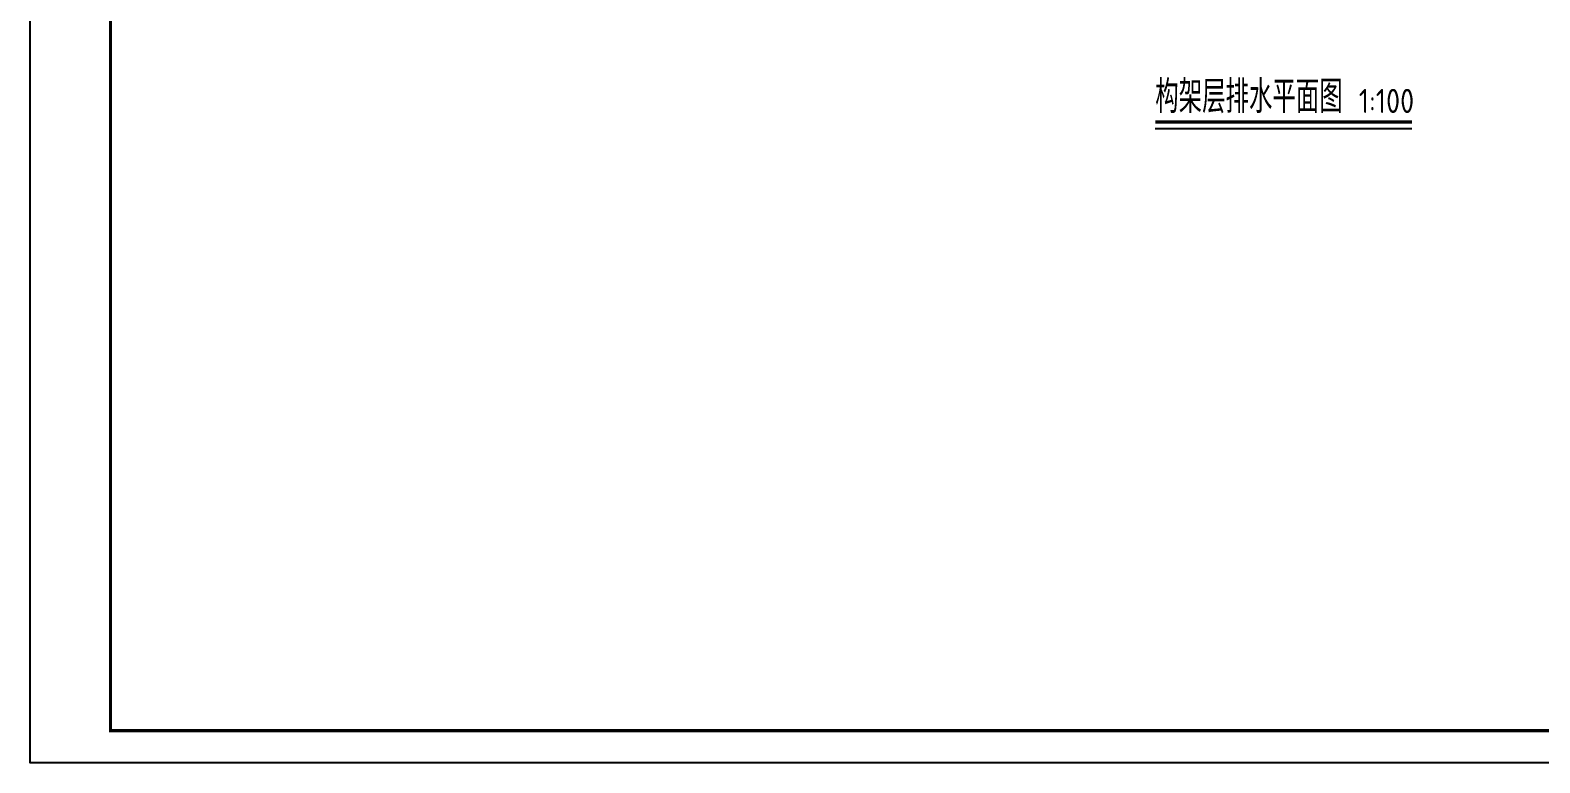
# Model space of a CAD drawing. Extents: x 27938 to 1507990, y 110129 to 923079.
# Drawn here: x 813614 to 860617, y 179207 to 202013 of the extents above; entities that cross this region are included whole.
import ezdxf

# ---------------------------------------------------------------- set-up
doc = ezdxf.new("R2010")
doc.units = 0
doc.header["$LTSCALE"] = 1000
doc.header["$MEASUREMENT"] = 0
doc.layers.add('DIM_SYMB', color=3, linetype='Continuous')
doc.layers.add('图框', color=140, linetype='Continuous')
doc.layers.add('yichutu', color=7, linetype='Continuous', true_color=0xffffff, plot=False)
doc.styles.get("Standard").update_dxf_attribs({"font": 'gbenor.shx', "bigfont": 'gbcbig.shx'})

# ---------------------------------------------------------------- blocks, each defined once
blk = doc.blocks.new('TK')
at = {"layer": '图框'}
blk.add_lwpolyline([(465375, 548714), (549475, 548714), (549475, 489314), (465375, 489314)], close=True, dxfattribs=at)
blk.add_lwpolyline([(465375, 548714), (549475, 548714), (549475, 489314), (465375, 489314)], close=True, dxfattribs=at)
at = {"layer": '图框', "const_width": 100}
blk.add_lwpolyline([(548475, 490314), (548475, 547714), (467875, 547714), (467875, 490314)], close=True, dxfattribs=at)
blk = doc.blocks.new('yct-841-594-84100-59399.9999999999-100-1000.0')
at = {"layer": 'yichutu', "color": 7, "true_color": 0xffffff}
blk.add_lwpolyline([(0, 0), (0, 59400), (84100, 59400), (84100, 0)], close=True, dxfattribs=at)

msp = doc.modelspace()

# ---------------------------------------------------------------- linework, layer by layer
at = {"layer": 'DIM_SYMB', "const_width": 105}
msp.add_lwpolyline([(848643.6, 199158.8), (856632.1, 199158.8)], dxfattribs=at)
at = {"layer": 'DIM_SYMB'}
msp.add_lwpolyline([(848643.6, 198948.8), (856632.1, 198948.8)], dxfattribs=at)

# ---------------------------------------------------------------- block references
msp.add_blockref('TK', (348239.1, -310106.9))
at = {"layer": 'yichutu'}
msp.add_blockref('yct-841-594-84100-59399.9999999999-100-1000.0', (813614.1, 179206.8), dxfattribs=at)

# ---------------------------------------------------------------- texts
at = {"layer": 'DIM_SYMB', "color": 7}
for s, height, p in [('构架层排水平面图', 1012.77, (848643.6, 199435.8)), ('1:100', 750, (854981.6, 199435.8))]:
    msp.add_text(s, height=height, dxfattribs=at).set_placement(p)

doc.saveas('drawing.dxf')
